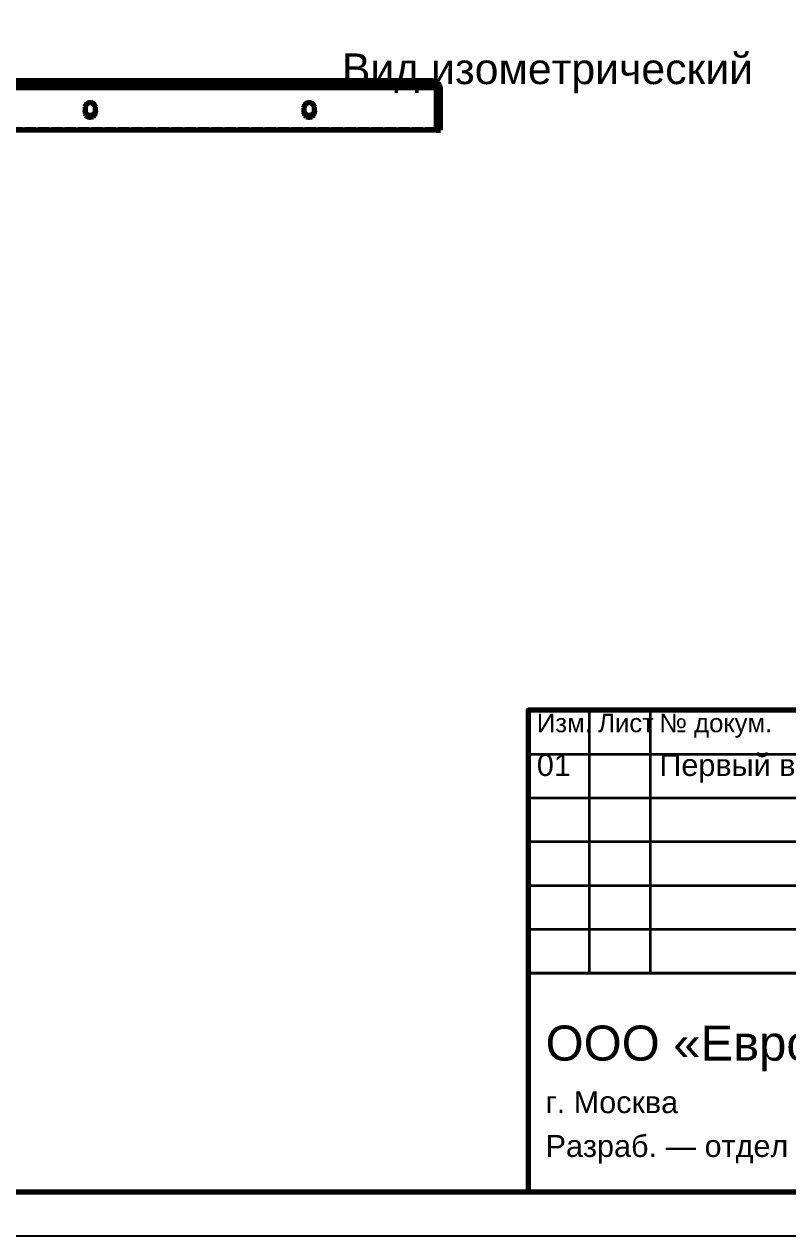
# Model space of a CAD drawing. Header units: millimetres. Extents: x 0 to 420, y 0 to 297.
# Drawn here: x 172.5 to 259.7, y 0 to 138.3 of the extents above; entities that cross this region are included whole.
import ezdxf
from ezdxf.enums import TextEntityAlignment as Align

# ---------------------------------------------------------------- set-up
doc = ezdxf.new("R2010")
doc.units = ezdxf.units.MM
doc.linetypes.add('DASHED', pattern=[1.524, 1.27, -0.254])
doc.styles.add('GOST', font='Arial')

msp = doc.modelspace()

# ---------------------------------------------------------------- linework, layer by layer
at = {"color": 1, "lineweight": 70}
for p, q in [((66, 131.93), (219, 131.93)), ((66, 131.43), (219, 131.43)), ((219, 131.93), (219.21, 131.91)), ((219, 131.43), (219.06, 131.43)), ((219.87, 131.43), (219, 131.43)), ((219, 131.42), (219, 131.43)), ((219, 131.43), (219, 131.43)), ((219, 131.43), (219, 131.43)), ((219.06, 131.43), (219.11, 131.42)), ((219.21, 131.91), (219.41, 131.85)), ((219.41, 131.85), (219.59, 131.74)), ((219.59, 131.74), (219.74, 131.6)), ((219.74, 131.6), (219.87, 131.43)), ((219.88, 131.4), (219.87, 131.43)), ((66, 131.13), (219, 131.13)), ((219, 131.4), (219, 131.42)), ((219, 131.39), (219, 131.4)), ((219, 131.37), (219, 131.39)), ((219, 131.35), (219, 131.37)), ((219, 131.32), (219, 131.35)), ((219, 131.32), (219.31, 131.32)), ((219, 131.3), (219, 131.32)), ((219, 131.27), (219, 131.3)), ((219, 131.24), (219, 131.27)), ((219, 131.2), (219, 131.24)), ((219, 131.17), (219, 131.2)), ((219, 131.13), (219, 131.17)), ((219, 131.13), (219.46, 131.13)), ((219.11, 131.42), (219.17, 131.4)), ((219.17, 131.4), (219.22, 131.38)), ((219.22, 131.38), (219.27, 131.36)), ((219.27, 131.36), (219.31, 131.32)), ((219.31, 131.32), (219.35, 131.29)), ((219.35, 131.29), (219.39, 131.24)), ((219.39, 131.24), (219.42, 131.2)), ((219.42, 131.2), (219.45, 131.15)), ((219.45, 131.15), (219.47, 131.1)), ((219.47, 131.1), (219.49, 131.04)), ((219.49, 131.04), (219.5, 130.99)), ((219.5, 130.99), (219.5, 130.93)), ((219.5, 130.93), (219.5, 126.23)), ((219.9, 131.37), (219.88, 131.4)), ((219.92, 131.33), (219.9, 131.37)), ((219.93, 131.3), (219.92, 131.33)), ((219.94, 131.26), (219.93, 131.3)), ((219.96, 131.23), (219.94, 131.26)), ((219.97, 131.19), (219.96, 131.23)), ((219.97, 131.15), (219.97, 131.19)), ((219.98, 131.12), (219.97, 131.15)), ((219.99, 131.08), (219.98, 131.12)), ((219.99, 131.04), (219.99, 131.08)), ((220, 131.01), (219.99, 131.04)), ((220, 130.97), (220, 131.01)), ((220, 130.93), (220, 130.97)), ((220, 126.23), (220, 130.93)), ((179.41, 128.92), (179.4, 128.81)), ((179.4, 128.81), (179.4, 128.26)), ((179.45, 129.02), (179.41, 128.92)), ((179.5, 129.12), (179.45, 129.02)), ((179.58, 129.2), (179.5, 129.12)), ((179.67, 129.27), (179.58, 129.2)), ((179.77, 129.32), (179.67, 129.27)), ((179.88, 129.35), (179.77, 129.32)), ((180, 129.36), (179.88, 129.35)), ((180.12, 129.35), (180, 129.36)), ((180.23, 129.32), (180.12, 129.35)), ((180.33, 129.27), (180.23, 129.32)), ((180.42, 129.2), (180.33, 129.27)), ((180.5, 129.12), (180.42, 129.2)), ((180.55, 129.02), (180.5, 129.12)), ((180.59, 128.92), (180.55, 129.02)), ((180.6, 128.81), (180.59, 128.92)), ((180.6, 128.26), (180.6, 128.81)), ((204.41, 128.92), (204.4, 128.81)), ((204.4, 128.81), (204.4, 128.26)), ((204.45, 129.02), (204.41, 128.92)), ((204.5, 129.12), (204.45, 129.02)), ((204.58, 129.2), (204.5, 129.12)), ((204.67, 129.27), (204.58, 129.2)), ((204.77, 129.32), (204.67, 129.27)), ((204.88, 129.35), (204.77, 129.32)), ((205, 129.36), (204.88, 129.35)), ((205.12, 129.35), (205, 129.36)), ((205.23, 129.32), (205.12, 129.35)), ((205.33, 129.27), (205.23, 129.32)), ((205.42, 129.2), (205.33, 129.27)), ((205.5, 129.12), (205.42, 129.2)), ((205.55, 129.02), (205.5, 129.12)), ((205.59, 128.92), (205.55, 129.02)), ((205.6, 128.81), (205.59, 128.92)), ((205.6, 128.26), (205.6, 128.81)), ((179.41, 128.35), (179.4, 128.45)), ((179.4, 128.26), (179.41, 128.15)), ((179.45, 128.24), (179.41, 128.35)), ((179.41, 128.15), (179.45, 128.05)), ((179.5, 128.15), (179.45, 128.24)), ((179.45, 128.05), (179.5, 127.95)), ((179.58, 128.06), (179.5, 128.15)), ((179.5, 127.95), (179.58, 127.87)), ((179.67, 127.99), (179.58, 128.06)), ((179.58, 127.87), (179.67, 127.8)), ((179.77, 127.94), (179.67, 127.99)), ((179.67, 127.8), (179.77, 127.75)), ((179.88, 127.91), (179.77, 127.94)), ((179.77, 127.75), (179.88, 127.72)), ((180, 127.9), (179.88, 127.91)), ((179.88, 127.72), (180, 127.71)), ((180.12, 127.91), (180, 127.9)), ((180, 127.71), (180.12, 127.72)), ((180.23, 127.94), (180.12, 127.91)), ((180.12, 127.72), (180.23, 127.75)), ((180.33, 127.99), (180.23, 127.94)), ((180.23, 127.75), (180.33, 127.8)), ((180.42, 128.06), (180.33, 127.99)), ((180.33, 127.8), (180.42, 127.87)), ((180.5, 128.15), (180.42, 128.06)), ((180.42, 127.87), (180.5, 127.95)), ((180.55, 128.24), (180.5, 128.15)), ((180.5, 127.95), (180.55, 128.05)), ((180.59, 128.35), (180.55, 128.24)), ((180.55, 128.05), (180.59, 128.15)), ((180.6, 128.45), (180.59, 128.35)), ((180.59, 128.15), (180.6, 128.26)), ((204.41, 128.35), (204.4, 128.45)), ((204.4, 128.26), (204.41, 128.15)), ((204.45, 128.24), (204.41, 128.35)), ((204.41, 128.15), (204.45, 128.05)), ((204.5, 128.15), (204.45, 128.24)), ((204.45, 128.05), (204.5, 127.95)), ((204.58, 128.06), (204.5, 128.15)), ((204.5, 127.95), (204.58, 127.87)), ((204.67, 127.99), (204.58, 128.06)), ((204.58, 127.87), (204.67, 127.8)), ((204.77, 127.94), (204.67, 127.99)), ((204.67, 127.8), (204.77, 127.75)), ((204.88, 127.91), (204.77, 127.94)), ((204.77, 127.75), (204.88, 127.72)), ((205, 127.9), (204.88, 127.91)), ((204.88, 127.72), (205, 127.71)), ((205.12, 127.91), (205, 127.9)), ((205, 127.71), (205.12, 127.72)), ((205.23, 127.94), (205.12, 127.91)), ((205.12, 127.72), (205.23, 127.75)), ((205.33, 127.99), (205.23, 127.94)), ((205.23, 127.75), (205.33, 127.8)), ((205.42, 128.06), (205.33, 127.99)), ((205.33, 127.8), (205.42, 127.87)), ((205.5, 128.15), (205.42, 128.06)), ((205.42, 127.87), (205.5, 127.95)), ((205.55, 128.24), (205.5, 128.15)), ((205.5, 127.95), (205.55, 128.05)), ((205.59, 128.35), (205.55, 128.24)), ((205.55, 128.05), (205.59, 128.15)), ((205.6, 128.45), (205.59, 128.35)), ((205.59, 128.15), (205.6, 128.26)), ((219.5, 126.23), (65.5, 126.23)), ((219.5, 126.23), (220, 126.23))]:
    msp.add_line(p, q, dxfattribs=at)
at = {"color": 5, "linetype": 'DASHED', "lineweight": 35}
for p, q in [((66, 131.93), (219, 131.93)), ((219, 131.43), (66, 131.43)), ((97.5, 131.93), (187.5, 131.93)), ((187.5, 131.43), (97.5, 131.43)), ((185.5, 131.93), (99.5, 131.93)), ((99.5, 131.43), (185.5, 131.43)), ((187.5, 131.93), (185.5, 131.93)), ((185.5, 131.43), (185.5, 131.93)), ((185.5, 131.43), (187.5, 131.43)), ((187.5, 131.43), (187.5, 131.93)), ((187.5, 131.43), (187.5, 131.93)), ((214.4, 131.93), (214.4, 131.43)), ((214.42, 131.93), (214.4, 131.93)), ((214.4, 131.93), (214.4, 131.43)), ((214.4, 131.93), (214.42, 131.93)), ((214.4, 131.93), (214.4, 131.43)), ((214.42, 131.93), (214.4, 131.93)), ((214.4, 131.93), (214.4, 131.43)), ((214.4, 131.93), (214.42, 131.93)), ((214.4, 131.93), (214.4, 131.43)), ((214.42, 131.93), (214.4, 131.93)), ((214.4, 131.93), (214.4, 131.43)), ((214.4, 131.93), (214.42, 131.93)), ((214.4, 131.93), (214.4, 131.43)), ((214.42, 131.93), (214.4, 131.93)), ((214.4, 131.93), (214.4, 131.43)), ((214.4, 131.93), (214.42, 131.93)), ((214.4, 131.93), (214.4, 131.43)), ((214.42, 131.93), (214.4, 131.93)), ((214.4, 131.93), (214.4, 131.43)), ((214.4, 131.93), (214.42, 131.93)), ((214.4, 131.93), (214.4, 131.43)), ((214.42, 131.93), (214.4, 131.93)), ((214.4, 131.93), (214.4, 131.43)), ((214.4, 131.93), (214.42, 131.93)), ((214.4, 131.43), (214.42, 131.43)), ((214.42, 131.43), (214.4, 131.43)), ((214.4, 131.43), (214.42, 131.43)), ((214.42, 131.43), (214.4, 131.43)), ((214.4, 131.43), (214.42, 131.43)), ((214.42, 131.43), (214.4, 131.43)), ((214.4, 131.43), (214.42, 131.43)), ((214.42, 131.43), (214.4, 131.43)), ((214.4, 131.43), (214.42, 131.43)), ((214.42, 131.43), (214.4, 131.43)), ((214.4, 131.43), (214.42, 131.43)), ((214.42, 131.43), (214.4, 131.43)), ((214.46, 131.93), (214.42, 131.93)), ((214.42, 131.93), (214.46, 131.93)), ((214.46, 131.93), (214.42, 131.93)), ((214.42, 131.93), (214.46, 131.93)), ((214.46, 131.93), (214.42, 131.93)), ((214.42, 131.93), (214.46, 131.93)), ((214.46, 131.93), (214.42, 131.93)), ((214.42, 131.93), (214.46, 131.93)), ((214.46, 131.93), (214.42, 131.93)), ((214.42, 131.93), (214.46, 131.93)), ((214.46, 131.93), (214.42, 131.93)), ((214.42, 131.93), (214.46, 131.93)), ((214.42, 131.43), (214.46, 131.43)), ((214.46, 131.43), (214.42, 131.43)), ((214.42, 131.43), (214.46, 131.43)), ((214.46, 131.43), (214.42, 131.43)), ((214.42, 131.43), (214.46, 131.43)), ((214.46, 131.43), (214.42, 131.43)), ((214.42, 131.43), (214.46, 131.43)), ((214.46, 131.43), (214.42, 131.43)), ((214.42, 131.43), (214.46, 131.43)), ((214.46, 131.43), (214.42, 131.43)), ((214.42, 131.43), (214.46, 131.43)), ((214.46, 131.43), (214.42, 131.43)), ((214.53, 131.93), (214.46, 131.93)), ((214.46, 131.93), (214.53, 131.93)), ((214.53, 131.93), (214.46, 131.93)), ((214.46, 131.93), (214.53, 131.93)), ((214.53, 131.93), (214.46, 131.93)), ((214.46, 131.93), (214.53, 131.93)), ((214.53, 131.93), (214.46, 131.93)), ((214.46, 131.93), (214.53, 131.93)), ((214.53, 131.93), (214.46, 131.93)), ((214.46, 131.93), (214.53, 131.93)), ((214.53, 131.93), (214.46, 131.93)), ((214.46, 131.93), (214.53, 131.93)), ((214.46, 131.43), (214.53, 131.43)), ((214.53, 131.43), (214.46, 131.43)), ((214.46, 131.43), (214.53, 131.43)), ((214.53, 131.43), (214.46, 131.43)), ((214.46, 131.43), (214.53, 131.43)), ((214.53, 131.43), (214.46, 131.43)), ((214.46, 131.43), (214.53, 131.43)), ((214.53, 131.43), (214.46, 131.43)), ((214.46, 131.43), (214.53, 131.43)), ((214.53, 131.43), (214.46, 131.43)), ((214.46, 131.43), (214.53, 131.43)), ((214.53, 131.43), (214.46, 131.43)), ((214.63, 131.93), (214.53, 131.93)), ((214.53, 131.93), (214.63, 131.93)), ((214.63, 131.93), (214.53, 131.93)), ((214.53, 131.93), (214.63, 131.93)), ((214.63, 131.93), (214.53, 131.93)), ((214.53, 131.93), (214.63, 131.93)), ((214.63, 131.93), (214.53, 131.93)), ((214.53, 131.93), (214.63, 131.93)), ((214.63, 131.93), (214.53, 131.93)), ((214.53, 131.93), (214.63, 131.93)), ((214.63, 131.93), (214.53, 131.93)), ((214.53, 131.93), (214.63, 131.93)), ((214.53, 131.43), (214.63, 131.43)), ((214.63, 131.43), (214.53, 131.43)), ((214.53, 131.43), (214.63, 131.43)), ((214.63, 131.43), (214.53, 131.43)), ((214.53, 131.43), (214.63, 131.43)), ((214.63, 131.43), (214.53, 131.43)), ((214.53, 131.43), (214.63, 131.43)), ((214.63, 131.43), (214.53, 131.43)), ((214.53, 131.43), (214.63, 131.43)), ((214.63, 131.43), (214.53, 131.43)), ((214.53, 131.43), (214.63, 131.43)), ((214.63, 131.43), (214.53, 131.43)), ((214.74, 131.93), (214.63, 131.93)), ((214.63, 131.93), (214.74, 131.93)), ((214.74, 131.93), (214.63, 131.93)), ((214.63, 131.93), (214.74, 131.93)), ((214.74, 131.93), (214.63, 131.93)), ((214.63, 131.93), (214.74, 131.93)), ((214.74, 131.93), (214.63, 131.93)), ((214.63, 131.93), (214.74, 131.93)), ((214.74, 131.93), (214.63, 131.93)), ((214.63, 131.93), (214.74, 131.93)), ((214.74, 131.93), (214.63, 131.93)), ((214.63, 131.93), (214.74, 131.93)), ((214.63, 131.43), (214.74, 131.43)), ((214.74, 131.43), (214.63, 131.43)), ((214.63, 131.43), (214.74, 131.43)), ((214.74, 131.43), (214.63, 131.43)), ((214.63, 131.43), (214.74, 131.43)), ((214.74, 131.43), (214.63, 131.43)), ((214.63, 131.43), (214.74, 131.43)), ((214.74, 131.43), (214.63, 131.43)), ((214.63, 131.43), (214.74, 131.43)), ((214.74, 131.43), (214.63, 131.43)), ((214.63, 131.43), (214.74, 131.43)), ((214.74, 131.43), (214.63, 131.43)), ((214.87, 131.93), (214.74, 131.93)), ((214.74, 131.93), (214.87, 131.93)), ((214.87, 131.93), (214.74, 131.93)), ((214.74, 131.93), (214.87, 131.93)), ((214.87, 131.93), (214.74, 131.93)), ((214.74, 131.93), (214.87, 131.93)), ((214.87, 131.93), (214.74, 131.93)), ((214.74, 131.93), (214.87, 131.93)), ((214.87, 131.93), (214.74, 131.93)), ((214.74, 131.93), (214.87, 131.93)), ((214.87, 131.93), (214.74, 131.93)), ((214.74, 131.93), (214.87, 131.93)), ((214.74, 131.43), (214.87, 131.43)), ((214.87, 131.43), (214.74, 131.43)), ((214.74, 131.43), (214.87, 131.43)), ((214.87, 131.43), (214.74, 131.43)), ((214.74, 131.43), (214.87, 131.43)), ((214.87, 131.43), (214.74, 131.43)), ((214.74, 131.43), (214.87, 131.43)), ((214.87, 131.43), (214.74, 131.43)), ((214.74, 131.43), (214.87, 131.43)), ((214.87, 131.43), (214.74, 131.43)), ((214.74, 131.43), (214.87, 131.43)), ((214.87, 131.43), (214.74, 131.43)), ((215, 131.93), (214.87, 131.93)), ((214.87, 131.93), (215, 131.93)), ((215, 131.93), (214.87, 131.93)), ((214.87, 131.93), (215, 131.93)), ((215, 131.93), (214.87, 131.93)), ((214.87, 131.93), (215, 131.93)), ((215, 131.93), (214.87, 131.93)), ((214.87, 131.93), (215, 131.93)), ((215, 131.93), (214.87, 131.93)), ((214.87, 131.93), (215, 131.93)), ((215, 131.93), (214.87, 131.93)), ((214.87, 131.93), (215, 131.93)), ((214.87, 131.43), (215, 131.43)), ((215, 131.43), (214.87, 131.43)), ((214.87, 131.43), (215, 131.43)), ((215, 131.43), (214.87, 131.43)), ((214.87, 131.43), (215, 131.43)), ((215, 131.43), (214.87, 131.43)), ((214.87, 131.43), (215, 131.43)), ((215, 131.43), (214.87, 131.43)), ((214.87, 131.43), (215, 131.43)), ((215, 131.43), (214.87, 131.43)), ((214.87, 131.43), (215, 131.43)), ((215, 131.43), (214.87, 131.43)), ((215.13, 131.93), (215, 131.93)), ((215, 131.93), (215.13, 131.93)), ((215.13, 131.93), (215, 131.93)), ((215, 131.93), (215.13, 131.93)), ((215.13, 131.93), (215, 131.93)), ((215, 131.93), (215.13, 131.93)), ((215.13, 131.93), (215, 131.93)), ((215, 131.93), (215.13, 131.93)), ((215.13, 131.93), (215, 131.93)), ((215, 131.93), (215.13, 131.93)), ((215.13, 131.93), (215, 131.93)), ((215, 131.93), (215.13, 131.93)), ((215, 131.43), (215.13, 131.43)), ((215.13, 131.43), (215, 131.43)), ((215, 131.43), (215.13, 131.43)), ((215.13, 131.43), (215, 131.43)), ((215, 131.43), (215.13, 131.43)), ((215.13, 131.43), (215, 131.43)), ((215, 131.43), (215.13, 131.43)), ((215.13, 131.43), (215, 131.43)), ((215, 131.43), (215.13, 131.43)), ((215.13, 131.43), (215, 131.43)), ((215, 131.43), (215.13, 131.43)), ((215.13, 131.43), (215, 131.43)), ((215.26, 131.93), (215.13, 131.93)), ((215.13, 131.93), (215.26, 131.93)), ((215.26, 131.93), (215.13, 131.93)), ((215.13, 131.93), (215.26, 131.93)), ((215.26, 131.93), (215.13, 131.93)), ((215.13, 131.93), (215.26, 131.93)), ((215.26, 131.93), (215.13, 131.93)), ((215.13, 131.93), (215.26, 131.93)), ((215.26, 131.93), (215.13, 131.93)), ((215.13, 131.93), (215.26, 131.93)), ((215.26, 131.93), (215.13, 131.93)), ((215.13, 131.93), (215.26, 131.93)), ((215.13, 131.43), (215.26, 131.43)), ((215.26, 131.43), (215.13, 131.43)), ((215.13, 131.43), (215.26, 131.43)), ((215.26, 131.43), (215.13, 131.43)), ((215.13, 131.43), (215.26, 131.43)), ((215.26, 131.43), (215.13, 131.43)), ((215.13, 131.43), (215.26, 131.43)), ((215.26, 131.43), (215.13, 131.43)), ((215.13, 131.43), (215.26, 131.43)), ((215.26, 131.43), (215.13, 131.43)), ((215.13, 131.43), (215.26, 131.43)), ((215.26, 131.43), (215.13, 131.43)), ((215.37, 131.93), (215.26, 131.93)), ((215.26, 131.93), (215.37, 131.93)), ((215.37, 131.93), (215.26, 131.93)), ((215.26, 131.93), (215.37, 131.93)), ((215.37, 131.93), (215.26, 131.93)), ((215.26, 131.93), (215.37, 131.93)), ((215.37, 131.93), (215.26, 131.93)), ((215.26, 131.93), (215.37, 131.93)), ((215.37, 131.93), (215.26, 131.93)), ((215.26, 131.93), (215.37, 131.93)), ((215.37, 131.93), (215.26, 131.93)), ((215.26, 131.93), (215.37, 131.93)), ((215.26, 131.43), (215.37, 131.43)), ((215.37, 131.43), (215.26, 131.43)), ((215.26, 131.43), (215.37, 131.43)), ((215.37, 131.43), (215.26, 131.43)), ((215.26, 131.43), (215.37, 131.43)), ((215.37, 131.43), (215.26, 131.43)), ((215.26, 131.43), (215.37, 131.43)), ((215.37, 131.43), (215.26, 131.43)), ((215.26, 131.43), (215.37, 131.43)), ((215.37, 131.43), (215.26, 131.43)), ((215.26, 131.43), (215.37, 131.43)), ((215.37, 131.43), (215.26, 131.43)), ((215.47, 131.93), (215.37, 131.93)), ((215.37, 131.93), (215.47, 131.93)), ((215.47, 131.93), (215.37, 131.93)), ((215.37, 131.93), (215.47, 131.93)), ((215.47, 131.93), (215.37, 131.93)), ((215.37, 131.93), (215.47, 131.93)), ((215.47, 131.93), (215.37, 131.93)), ((215.37, 131.93), (215.47, 131.93)), ((215.47, 131.93), (215.37, 131.93)), ((215.37, 131.93), (215.47, 131.93)), ((215.47, 131.93), (215.37, 131.93)), ((215.37, 131.93), (215.47, 131.93)), ((215.37, 131.43), (215.47, 131.43)), ((215.47, 131.43), (215.37, 131.43)), ((215.37, 131.43), (215.47, 131.43)), ((215.47, 131.43), (215.37, 131.43)), ((215.37, 131.43), (215.47, 131.43)), ((215.47, 131.43), (215.37, 131.43)), ((215.37, 131.43), (215.47, 131.43)), ((215.47, 131.43), (215.37, 131.43)), ((215.37, 131.43), (215.47, 131.43)), ((215.47, 131.43), (215.37, 131.43)), ((215.37, 131.43), (215.47, 131.43)), ((215.47, 131.43), (215.37, 131.43)), ((215.54, 131.93), (215.47, 131.93)), ((215.47, 131.93), (215.54, 131.93)), ((215.54, 131.93), (215.47, 131.93)), ((215.47, 131.93), (215.54, 131.93)), ((215.54, 131.93), (215.47, 131.93)), ((215.47, 131.93), (215.54, 131.93)), ((215.54, 131.93), (215.47, 131.93)), ((215.47, 131.93), (215.54, 131.93)), ((215.54, 131.93), (215.47, 131.93)), ((215.47, 131.93), (215.54, 131.93)), ((215.54, 131.93), (215.47, 131.93)), ((215.47, 131.93), (215.54, 131.93)), ((215.47, 131.43), (215.54, 131.43)), ((215.54, 131.43), (215.47, 131.43)), ((215.47, 131.43), (215.54, 131.43)), ((215.54, 131.43), (215.47, 131.43)), ((215.47, 131.43), (215.54, 131.43)), ((215.54, 131.43), (215.47, 131.43)), ((215.47, 131.43), (215.54, 131.43)), ((215.54, 131.43), (215.47, 131.43)), ((215.47, 131.43), (215.54, 131.43)), ((215.54, 131.43), (215.47, 131.43)), ((215.47, 131.43), (215.54, 131.43)), ((215.54, 131.43), (215.47, 131.43)), ((215.58, 131.93), (215.54, 131.93)), ((215.54, 131.93), (215.58, 131.93)), ((215.58, 131.93), (215.54, 131.93)), ((215.54, 131.93), (215.58, 131.93)), ((215.58, 131.93), (215.54, 131.93)), ((215.54, 131.93), (215.58, 131.93)), ((215.58, 131.93), (215.54, 131.93)), ((215.54, 131.93), (215.58, 131.93)), ((215.58, 131.93), (215.54, 131.93)), ((215.54, 131.93), (215.58, 131.93)), ((215.58, 131.93), (215.54, 131.93)), ((215.54, 131.93), (215.58, 131.93)), ((215.54, 131.43), (215.58, 131.43)), ((215.58, 131.43), (215.54, 131.43)), ((215.54, 131.43), (215.58, 131.43)), ((215.58, 131.43), (215.54, 131.43)), ((215.54, 131.43), (215.58, 131.43)), ((215.58, 131.43), (215.54, 131.43)), ((215.54, 131.43), (215.58, 131.43)), ((215.58, 131.43), (215.54, 131.43)), ((215.54, 131.43), (215.58, 131.43)), ((215.58, 131.43), (215.54, 131.43)), ((215.54, 131.43), (215.58, 131.43)), ((215.58, 131.43), (215.54, 131.43)), ((215.6, 131.93), (215.58, 131.93)), ((215.58, 131.93), (215.6, 131.93)), ((215.6, 131.93), (215.58, 131.93)), ((215.58, 131.93), (215.6, 131.93)), ((215.6, 131.93), (215.58, 131.93)), ((215.58, 131.93), (215.6, 131.93)), ((215.6, 131.93), (215.58, 131.93)), ((215.58, 131.93), (215.6, 131.93)), ((215.6, 131.93), (215.58, 131.93)), ((215.58, 131.93), (215.6, 131.93)), ((215.6, 131.93), (215.58, 131.93)), ((215.58, 131.93), (215.6, 131.93)), ((215.58, 131.43), (215.6, 131.43)), ((215.6, 131.43), (215.58, 131.43)), ((215.58, 131.43), (215.6, 131.43)), ((215.6, 131.43), (215.58, 131.43)), ((215.58, 131.43), (215.6, 131.43)), ((215.6, 131.43), (215.58, 131.43)), ((215.58, 131.43), (215.6, 131.43)), ((215.6, 131.43), (215.58, 131.43)), ((215.58, 131.43), (215.6, 131.43)), ((215.6, 131.43), (215.58, 131.43)), ((215.58, 131.43), (215.6, 131.43)), ((215.6, 131.43), (215.58, 131.43)), ((215.6, 131.93), (215.6, 131.43)), ((215.6, 131.93), (215.6, 131.43)), ((215.6, 131.93), (215.6, 131.43)), ((215.6, 131.93), (215.6, 131.43)), ((215.6, 131.93), (215.6, 131.43)), ((215.6, 131.93), (215.6, 131.43)), ((215.6, 131.93), (215.6, 131.43)), ((215.6, 131.93), (215.6, 131.43)), ((215.6, 131.93), (215.6, 131.43)), ((215.6, 131.93), (215.6, 131.43)), ((215.6, 131.93), (215.6, 131.43)), ((215.6, 131.93), (215.6, 131.43)), ((219, 131.93), (219.22, 131.91)), ((219, 131.93), (219, 131.93)), ((219, 131.93), (219, 131.92)), ((219, 131.43), (219, 131.93)), ((219, 131.92), (219, 131.9)), ((219, 131.9), (219, 131.88)), ((219, 131.88), (219, 131.85)), ((219, 131.85), (219, 131.81)), ((219, 131.81), (219, 131.77)), ((219, 131.77), (219, 131.72)), ((219, 131.72), (219, 131.66)), ((219, 131.66), (219, 131.6)), ((219, 131.6), (219, 131.54)), ((219, 131.54), (219, 131.47)), ((219, 131.47), (219, 131.4)), ((219.15, 131.41), (219, 131.43)), ((219.22, 131.91), (219.43, 131.83)), ((219.43, 131.83), (219.62, 131.71)), ((219.62, 131.71), (219.78, 131.56)), ((219.78, 131.56), (219.9, 131.37)), ((219, 131.4), (219, 131.32)), ((219, 131.13), (219, 131.32)), ((219.29, 131.34), (219.15, 131.41)), ((219.4, 131.23), (219.29, 131.34)), ((219.31, 131.32), (219.5, 131.32)), ((219.48, 131.09), (219.4, 131.23)), ((219.46, 131.13), (219.5, 131.13)), ((219.5, 130.93), (219.48, 131.09)), ((219.5, 131.13), (219.5, 131.32)), ((219.5, 131.32), (219.5, 126.43)), ((219.5, 131.13), (219.5, 126.23)), ((220, 130.93), (219.5, 130.93)), ((220, 130.93), (219.5, 130.93)), ((219.5, 126.23), (219.5, 130.93)), ((219.9, 131.37), (219.97, 131.15)), ((219.97, 131.15), (220, 130.93)), ((220, 130.93), (220, 126.23)), ((179.4, 129.01), (179.41, 129.11)), ((179.4, 129.01), (179.4, 128.81)), ((179.4, 128.45), (179.4, 129.01)), ((179.41, 129.11), (179.45, 129.22)), ((179.45, 129.22), (179.5, 129.31)), ((179.5, 129.31), (179.58, 129.4)), ((179.58, 129.4), (179.67, 129.46)), ((179.67, 129.46), (179.77, 129.52)), ((179.77, 129.52), (179.88, 129.55)), ((179.88, 129.55), (180, 129.56)), ((180, 129.56), (180.12, 129.55)), ((180.12, 129.55), (180.23, 129.52)), ((180.23, 129.52), (180.33, 129.46)), ((180.33, 129.46), (180.42, 129.4)), ((180.42, 129.4), (180.5, 129.31)), ((180.5, 129.31), (180.55, 129.22)), ((180.55, 129.22), (180.59, 129.11)), ((180.59, 129.11), (180.6, 129.01)), ((180.6, 129.01), (180.6, 128.45)), ((180.6, 129.01), (180.6, 128.81)), ((204.4, 129.01), (204.41, 129.11)), ((204.4, 129.01), (204.4, 128.81)), ((204.4, 128.45), (204.4, 129.01)), ((204.41, 129.11), (204.45, 129.22)), ((204.45, 129.22), (204.5, 129.31)), ((204.5, 129.31), (204.58, 129.4)), ((204.58, 129.4), (204.67, 129.46)), ((204.67, 129.46), (204.77, 129.52)), ((204.77, 129.52), (204.88, 129.55)), ((204.88, 129.55), (205, 129.56)), ((205, 129.56), (205.12, 129.55)), ((205.12, 129.55), (205.23, 129.52)), ((205.23, 129.52), (205.33, 129.46)), ((205.33, 129.46), (205.42, 129.4)), ((205.42, 129.4), (205.5, 129.31)), ((205.5, 129.31), (205.55, 129.22)), ((205.55, 129.22), (205.59, 129.11)), ((205.59, 129.11), (205.6, 129.01)), ((205.6, 129.01), (205.6, 128.45)), ((205.6, 129.01), (205.6, 128.81)), ((179.4, 128.45), (179.4, 128.26)), ((180.6, 128.45), (180.6, 128.26)), ((204.4, 128.45), (204.4, 128.26)), ((205.6, 128.45), (205.6, 128.26)), ((219.5, 126.43), (65.5, 126.43)), ((219.5, 126.23), (219.5, 126.43)), ((220, 126.23), (219.5, 126.23))]:
    msp.add_line(p, q, dxfattribs=at)
at = {"color": 7, "lineweight": 35}
for p, q in [((237, 30), (237, 60)), ((244, 30), (244, 60)), ((230, 55), (278, 55)), ((230, 50), (278, 50)), ((230, 45), (278, 45)), ((230, 40), (278, 40)), ((230, 35), (278, 35)), ((230, 30), (278, 30))]:
    msp.add_line(p, q, dxfattribs=at)
at = {"color": 7, "lineweight": 25}
msp.add_lwpolyline([(0, 0), (420, 0), (420, 297), (0, 297)], close=True, dxfattribs=at)
at = {"color": 7, "lineweight": 70}
for points in [[(20, 5), (415, 5), (415, 292), (20, 292)], [(230, 5), (415, 5), (415, 60), (230, 60)]]:
    msp.add_lwpolyline(points, close=True, dxfattribs=at)
at = {"color": 7, "lineweight": 35}
msp.add_lwpolyline([(230, 5), (278, 5), (278, 30), (230, 30)], close=True, dxfattribs=at)

# ---------------------------------------------------------------- texts
at = {"color": 3, "style": 'GOST'}
msp.add_text('Вид изометрический', height=3.5, dxfattribs=at).set_placement((255.7, 131.5), align=Align.RIGHT)
for s, height, p in [('Изм.', 2.1, (231, 57.5)), ('Лист', 2.1, (238, 57.5)), ('№ докум.', 2.1, (245, 57.5)), ('01', 2.5, (231, 52.5)), ('Первый выпуск', 2.5, (245, 52.5)), ('ООО «Европит»', 4, (232, 20)), ('г. Москва', 2.5, (232, 14)), ('Разраб. — отдел КД', 2.5, (232, 9))]:
    msp.add_text(s, height=height, dxfattribs=at).set_placement(p)

doc.saveas('drawing.dxf')
